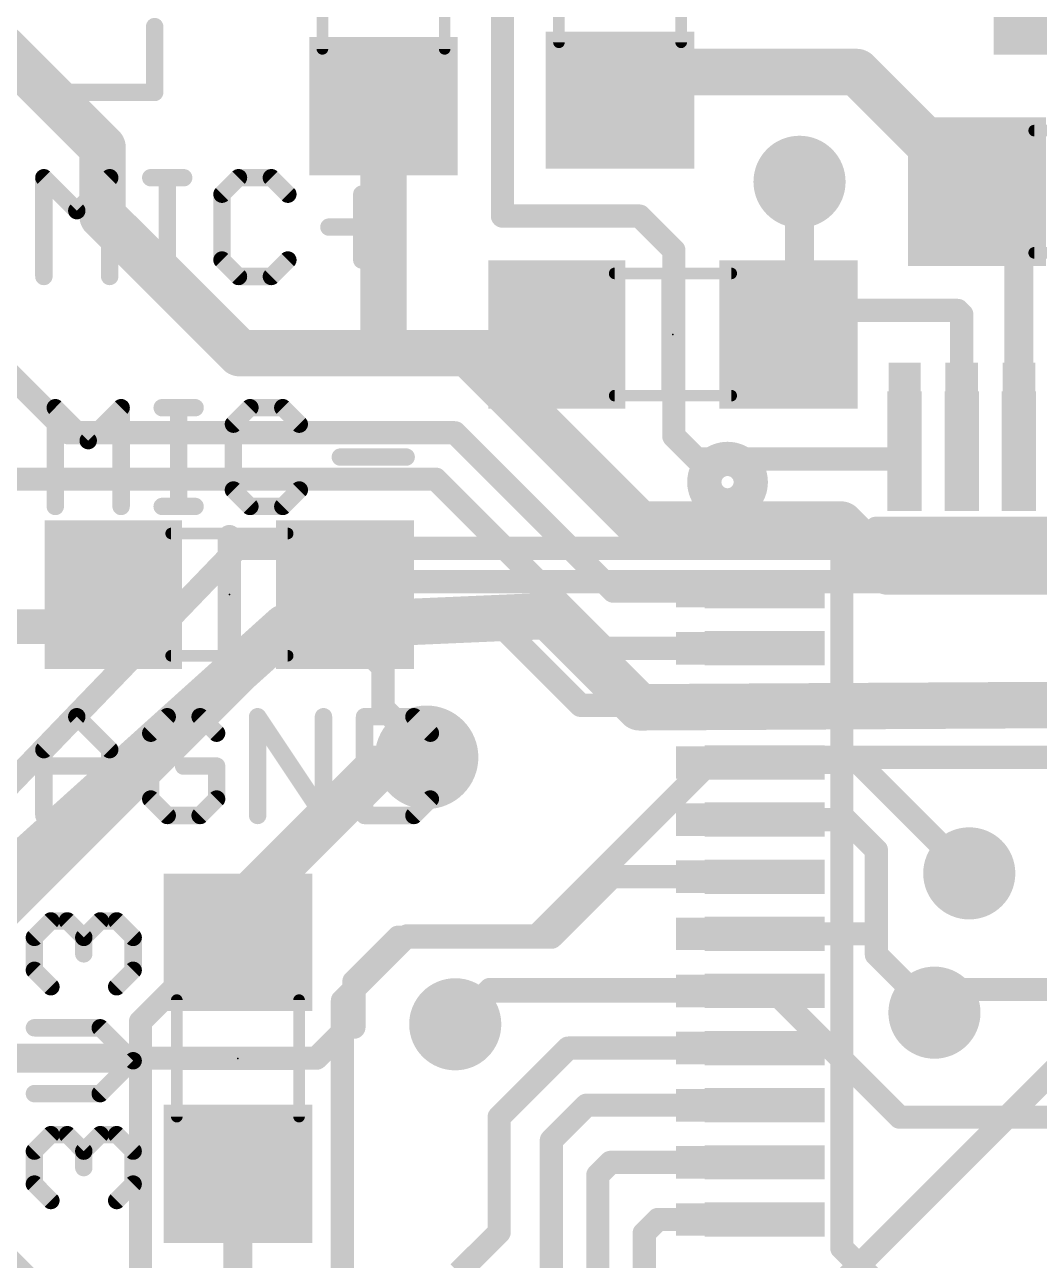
# Model space of a CAD drawing. Extents: x -6.5 to 37.6, y -9.6 to 64.3.
# Drawn here: x 3.52 to 12.4, y 37.66 to 48.47 of the extents above; entities that cross this region are included whole.
import ezdxf

# ---------------------------------------------------------------- set-up
doc = ezdxf.new("R2010")
doc.units = 0
for name, color, linetype in [('1', 12, 'CONTINUOUS'), ('16', 132, 'CONTINUOUS'), ('18', 110, 'CONTINUOUS'), ('21', 40, 'CONTINUOUS'), ('23', 53, 'CONTINUOUS'), ('51', 253, 'CONTINUOUS')]:
    doc.layers.add(name, color=color, linetype=linetype)

# ---------------------------------------------------------------- blocks, each defined once
blk = doc.blocks.new('RECT')
blk.add_solid([(-0.5, -0.5), (0.5, -0.5), (-0.5, 0.5), (0.5, 0.5)])
blk = doc.blocks.new('ROUNDV')
at = {"const_width": 0.5}
blk.add_lwpolyline([(0, -0.25, 1), (0, 0.25, 1), (0, -0.25)], format="xyb", dxfattribs=at)

msp = doc.modelspace()

# ---------------------------------------------------------------- linework, layer by layer
at = {"layer": '1'}
for points, const_width in [([(7.7, 48.6999), (7.7, 46.7999)], 0.2032), ([(1.7923, 48.2635), (3.3365, 48.2635)], 0.4064), ([(4.2, 47.4), (3.3365, 48.2635)], 0.4064), ([(8.975, 48.061), (8.729, 47.815)], 0.4064), ([(10.8, 48.061), (8.975, 48.061)], 0.4064), ([(10.8, 48.061), (11.848, 47.013)], 0.4064), ([(6.659, 47.7574), (6.659, 45.6409)], 0.4064), ([(4.2, 46.7999), (4.2, 47.4)], 0.4064), ([(10.3, 45.8548), (10.3, 47.0999)], 0.254), ([(12.048, 47.013), (11.848, 47.013)], 0.254), ([(12.22, 46.841), (12.048, 47.013)], 0.254), ([(5.4, 45.5999), (4.2, 46.7999)], 0.4064), ([(12.22, 44.967), (12.22, 46.841)], 0.254), ([(7.7, 46.7999), (8.9, 46.7999)], 0.2032), ([(8.9, 46.7999), (9.2, 46.4999)], 0.2032), ([(9.2, 44.8729), (9.2, 46.4999)], 0.2032), ([(3.9, 44.9031), (2.54, 46.2631)], 0.2032), ([(10.6451, 46.1999), (10.5615, 46.1163)], 0.254), ([(10.5615, 46.1163), (10.3, 45.8548)], 0.254), ([(10.5451, 46.1163), (10.5615, 46.1163)], 0.254), ([(10.4192, 45.974), (10.2082, 45.763)], 0.2032), ([(11.684, 45.974), (10.4192, 45.974)], 0.2032), ([(11.72, 45.938), (11.684, 45.974)], 0.2032), ([(10.3, 45.8548), (10.2082, 45.763)], 0.254), ([(11.72, 44.967), (11.72, 45.938)], 0.2032), ([(8.1762, 45.5999), (8.1762, 45.763)], 0.2032), ([(6.7, 45.5999), (5.4, 45.5999)], 0.4064), ([(6.659, 45.6409), (6.7, 45.5999)], 0.4064), ([(7.4, 45.5999), (6.7, 45.5999)], 0.4064), ([(8.9, 44.0999), (7.4, 45.5999)], 0.4064), ([(7.4, 45.5999), (7.7131, 45.5999)], 0.4064), ([(7.7131, 45.5999), (8.0131, 45.5999)], 0.254), ([(8.0131, 45.5999), (8.1762, 45.5999)], 0.2032), ([(7.2842, 44.9031), (3.9, 44.9031)], 0.2032), ([(8.6703, 43.517), (7.2842, 44.9031)], 0.2032), ([(11.22, 44.6729), (11.22, 44.967)], 0.2032), ([(9.4, 44.6729), (9.2, 44.8729)], 0.2032), ([(11.22, 44.6729), (9.4, 44.6729)], 0.2032), ([(7.1158, 44.4967), (2.6, 44.4967)], 0.2032), ([(8.5955, 43.017), (7.1158, 44.4967)], 0.2032), ([(10.6625, 44.0999), (8.9, 44.0999)], 0.4064), ([(11.0744, 43.688), (10.6625, 44.0999)], 0.4064), ([(11.0744, 43.688), (12.7, 43.688)], 0.4064), ([(4.0894, 43.5864), (4.1942, 43.5864)], 0.254), ([(4.1942, 43.5864), (4.2942, 43.4864)], 0.254), ([(3.7084, 43.2054), (4.0894, 43.5864)], 0.2032), ([(6.5278, 43.2848), (6.3262, 43.4864)], 0.2032), ([(6.4262, 43.3864), (6.3262, 43.4864)], 0.2032), ([(9.77, 43.517), (8.6703, 43.517)], 0.2032), ([(6.4262, 43.0784), (6.4262, 43.3864)], 0.2032), ([(6.5278, 43.2816), (6.5278, 43.2848)], 0.2032), ([(7.62, 43.2816), (6.5278, 43.2816)], 0.2032), ([(8.3846, 42.517), (7.62, 43.2816)], 0.2032), ([(3.7084, 43.2054), (1.6002, 43.2054)], 0.3048), ([(6.6548, 42.8498), (6.4262, 43.0784)], 0.2032), ([(9.77, 43.017), (8.5955, 43.017)], 0.2032), ([(6.6548, 42.4942), (6.6548, 42.8498)], 0.2032), ([(9.77, 42.517), (8.3846, 42.517)], 0.2032), ([(6.985, 42.164), (6.6548, 42.4942)], 0.2032), ([(6.985, 42.1132), (6.985, 42.164)], 0.2032), ([(7.0358, 42.0624), (6.985, 42.1132)], 0.2032), ([(5.3848, 40.8847), (6.5625, 42.0624)], 0.2032), ([(6.5625, 42.0624), (7.0358, 42.0624)], 0.2032), ([(9.77, 42.017), (10.815, 42.017)], 0.2032), ([(10.815, 42.017), (11.7856, 41.0464)], 0.2032), ([(9.77, 41.517), (10.7054, 41.517)], 0.2032), ([(10.7054, 41.517), (10.9728, 41.2496)], 0.2032), ([(10.9728, 41.2496), (10.9728, 40.5384)], 0.2032), ([(8.6574, 41.017), (8.128, 40.4876)], 0.2032), ([(9.77, 41.017), (8.6574, 41.017)], 0.2032), ([(5.3848, 40.8847), (5.3848, 40.4432)], 0.2032), ([(6.7877, 40.4876), (6.4, 40.0999)], 0.2032), ([(8.128, 40.4876), (6.7877, 40.4876)], 0.2032), ([(9.77, 40.517), (10.9514, 40.517)], 0.2032), ([(10.9514, 40.517), (10.9728, 40.5384)], 0.2032), ([(10.9728, 40.5384), (10.9728, 40.3352)], 0.2032), ([(10.9728, 40.3352), (11.4808, 39.8272)], 0.2032), ([(6.4, 40.0999), (6.4, 39.7566)], 0.2032), ([(7.578, 40.017), (7.2866, 39.7256)], 0.2032), ([(9.77, 40.017), (7.578, 40.017)], 0.2032), ([(6.0722, 39.4288), (6.4, 39.7566)], 0.2032), ([(6.4, 39.7566), (6.4, 39.6999)], 0.2032), ([(8.275, 39.517), (7.6708, 38.9128)], 0.2032), ([(9.77, 39.517), (8.275, 39.517)], 0.2032), ([(4.4212, 39.4288), (2.5988, 39.4288)], 0.254), ([(6.0722, 39.4288), (4.4212, 39.4288)], 0.2032), ([(10.668, 37.465), (12.5984, 39.3954)], 0.2032), ([(8.4354, 39.017), (8.128, 38.7096)], 0.2032), ([(9.77, 39.017), (8.4354, 39.017)], 0.2032), ([(7.6708, 38.9128), (7.6708, 37.9048)], 0.2032), ([(8.128, 38.7096), (8.128, 32.3088)], 0.2032), ([(8.6466, 38.517), (8.5344, 38.4048)], 0.2032), ([(9.77, 38.517), (8.6466, 38.517)], 0.2032), ([(5.3848, 38.4112), (5.3848, 37.1151)], 0.254), ([(8.5344, 38.4048), (8.5344, 32.1056)], 0.2032), ([(2.948, 38.1), (4.7528, 36.2952)], 0.2032), ([(9.061, 38.017), (8.9408, 37.8968)], 0.2032), ([(9.77, 38.017), (9.061, 38.017)], 0.2032), ([(7.6708, 37.9048), (7.3184, 37.5524)], 0.2032), ([(8.9408, 37.8968), (8.9408, 30.988)], 0.2032)]:
    msp.add_lwpolyline(points, dxfattribs=dict(at, const_width=const_width))
for points, const_width in [([(3.3365, 48.1619, 1), (3.3365, 48.3651)], 0.2032), ([(8.975, 48.1626, 1), (8.975, 47.9594)], 0.2032), ([(9.0468, 47.9892, 1), (8.9032, 48.1328)], 0.2032), ([(10.8718, 48.1328, 1), (10.7282, 47.9892)], 0.2032), ([(10.8, 47.9594, 1), (10.8, 48.1626)], 0.2032), ([(6.7606, 47.7574, 1), (6.5574, 47.7574)], 0.2032), ([(8.6572, 47.8868, 1), (8.8008, 47.7432)], 0.2032), ([(4.3016, 47.4, 1), (4.0984, 47.4)], 0.2032), ([(4.1281, 47.3282, 1), (4.2718, 47.4719)], 0.2032), ([(10.3635, 47.0999, 1), (10.2365, 47.0999)], 0.127), ([(11.7762, 46.9412, 1), (11.9198, 47.0848)], 0.2032), ([(11.848, 47.0765, 1), (11.848, 46.9495)], 0.127), ([(12.0929, 47.0579, 1), (12.0031, 46.9681)], 0.127), ([(12.048, 46.9495, 1), (12.048, 47.0765)], 0.127), ([(4.2718, 46.8717, 1), (4.1281, 46.7281)], 0.2032), ([(12.2835, 46.841, 1), (12.1565, 46.841)], 0.127), ([(12.1751, 46.7961, 1), (12.2649, 46.8859)], 0.127), ([(4.0984, 46.7999, 1), (4.3016, 46.7999)], 0.2032), ([(7.7, 46.8507, 1), (7.7, 46.7491)], 0.1016), ([(7.6492, 46.7999, 1), (7.7508, 46.7999)], 0.1016), ([(8.9359, 46.8358, 1), (8.8641, 46.764)], 0.1016), ([(8.9, 46.7491, 1), (8.9, 46.8507)], 0.1016), ([(9.2508, 46.4999, 1), (9.1492, 46.4999)], 0.1016), ([(9.1641, 46.464, 1), (9.2359, 46.5358)], 0.1016), ([(10.69, 46.155, 1), (10.6002, 46.2448)], 0.127), ([(10.5451, 46.1798, 1), (10.5451, 46.0528)], 0.127), ([(10.5166, 46.1612, 1), (10.6064, 46.0714)], 0.127), ([(10.6064, 46.0714, 1), (10.5166, 46.1612)], 0.127), ([(10.5615, 46.0528, 1), (10.5615, 46.1798)], 0.127), ([(10.4192, 46.0248, 1), (10.4192, 45.9232)], 0.1016), ([(10.4551, 45.9381, 1), (10.3833, 46.0099)], 0.1016), ([(11.7199, 46.0099, 1), (11.6481, 45.9381)], 0.1016), ([(11.684, 45.9232, 1), (11.684, 46.0248)], 0.1016), ([(10.3449, 45.8099, 1), (10.2551, 45.8997)], 0.127), ([(11.7708, 45.938, 1), (11.6692, 45.938)], 0.1016), ([(11.6841, 45.9021, 1), (11.7559, 45.9739)], 0.1016), ([(8.227, 45.763, 1), (8.1254, 45.763)], 0.1016), ([(10.1633, 45.8079, 1), (10.2531, 45.7181)], 0.127), ([(10.2551, 45.8997, 1), (10.3449, 45.8099)], 0.127), ([(10.2365, 45.8548, 1), (10.3635, 45.8548)], 0.127), ([(5.4, 45.7015, 1), (5.4, 45.4983)], 0.2032), ([(5.3281, 45.5281, 1), (5.4718, 45.6718)], 0.2032), ([(6.7308, 45.7127, 1), (6.5872, 45.5691)], 0.2032), ([(6.7, 45.7015, 1), (6.7, 45.4983)], 0.2032), ([(6.6281, 45.5281, 1), (6.7718, 45.6718)], 0.2032), ([(6.7, 45.4983, 1), (6.7, 45.7015)], 0.2032), ([(7.4718, 45.6718, 1), (7.3281, 45.5281)], 0.2032), ([(7.4, 45.7015, 1), (7.4, 45.4983)], 0.2032), ([(7.4, 45.4983, 1), (7.4, 45.7015)], 0.2032), ([(7.7131, 45.4983, 1), (7.7131, 45.7015)], 0.2032), ([(10.1723, 45.7989, 1), (10.2441, 45.7271)], 0.1016), ([(6.5574, 45.6409, 1), (6.7606, 45.6409)], 0.2032), ([(7.7131, 45.6634, 1), (7.7131, 45.5364)], 0.127), ([(8.0131, 45.6507, 1), (8.0131, 45.5491)], 0.1016), ([(8.0131, 45.5364, 1), (8.0131, 45.6634)], 0.127), ([(8.1254, 45.5999, 1), (8.227, 45.5999)], 0.1016), ([(8.1762, 45.5491, 1), (8.1762, 45.6507)], 0.1016), ([(3.9, 44.9539, 1), (3.9, 44.8523)], 0.1016), ([(7.3201, 44.939, 1), (7.2482, 44.8672)], 0.1016), ([(7.2842, 44.8523, 1), (7.2842, 44.9539)], 0.1016), ([(11.2708, 44.967, 1), (11.1692, 44.967)], 0.1016), ([(11.6692, 44.967, 1), (11.7708, 44.967)], 0.1016), ([(12.1565, 44.967, 1), (12.2835, 44.967)], 0.127), ([(3.8641, 44.8672, 1), (3.9359, 44.939)], 0.1016), ([(9.2359, 44.9088, 1), (9.1641, 44.837)], 0.1016), ([(9.1492, 44.8729, 1), (9.2508, 44.8729)], 0.1016), ([(9.4, 44.7237, 1), (9.4, 44.6221)], 0.1016), ([(9.3641, 44.637, 1), (9.4359, 44.7088)], 0.1016), ([(11.1692, 44.6729, 1), (11.2708, 44.6729)], 0.1016), ([(11.22, 44.6221, 1), (11.22, 44.7237)], 0.1016), ([(7.1517, 44.5326, 1), (7.0799, 44.4608)], 0.1016), ([(7.1158, 44.4459, 1), (7.1158, 44.5475)], 0.1016), ([(8.9, 44.2015, 1), (8.9, 43.9983)], 0.2032), ([(8.8281, 44.0281, 1), (8.9718, 44.1718)], 0.2032), ([(10.7343, 44.1718, 1), (10.5906, 44.0281)], 0.2032), ([(10.6625, 43.9983, 1), (10.6625, 44.2015)], 0.2032), ([(11.0744, 43.7896, 1), (11.0744, 43.5864)], 0.2032), ([(11.0026, 43.6162, 1), (11.1462, 43.7598)], 0.2032), ([(4.0894, 43.6499, 1), (4.0894, 43.5229)], 0.127), ([(4.2391, 43.6313, 1), (4.1493, 43.5415)], 0.127), ([(4.1942, 43.5229, 1), (4.1942, 43.6499)], 0.127), ([(4.1253, 43.5505, 1), (4.0535, 43.6223)], 0.1016), ([(4.2493, 43.4415, 1), (4.3391, 43.5313)], 0.127), ([(6.3621, 43.5223, 1), (6.2903, 43.4505)], 0.1016), ([(6.3621, 43.5223, 1), (6.2903, 43.4505)], 0.1016), ([(8.6703, 43.5678, 1), (8.6703, 43.4662)], 0.1016), ([(8.6343, 43.4811, 1), (8.7062, 43.5529)], 0.1016), ([(9.77, 43.4662, 1), (9.77, 43.5678)], 0.1016), ([(6.477, 43.3864, 1), (6.3754, 43.3864)], 0.1016), ([(6.3903, 43.3505, 1), (6.4621, 43.4223)], 0.1016), ([(6.5786, 43.2848, 1), (6.477, 43.2848)], 0.1016), ([(6.5278, 43.3324, 1), (6.5278, 43.2308)], 0.1016), ([(6.4919, 43.2489, 1), (6.5637, 43.3207)], 0.1016), ([(7.6559, 43.3175, 1), (7.5841, 43.2457)], 0.1016), ([(7.62, 43.2308, 1), (7.62, 43.3324)], 0.1016), ([(3.6725, 43.2413, 1), (3.7443, 43.1695)], 0.1016), ([(3.7084, 43.1292, 1), (3.7084, 43.2816)], 0.1524), ([(6.477, 43.2816, 1), (6.5786, 43.2816)], 0.1016), ([(6.4621, 43.1143, 1), (6.3903, 43.0425)], 0.1016), ([(6.3754, 43.0784, 1), (6.477, 43.0784)], 0.1016), ([(8.5955, 43.0678, 1), (8.5955, 42.9662)], 0.1016), ([(8.5596, 42.9811, 1), (8.6314, 43.0529)], 0.1016), ([(9.77, 42.9662, 1), (9.77, 43.0678)], 0.1016), ([(6.7056, 42.8498, 1), (6.604, 42.8498)], 0.1016), ([(6.6189, 42.8139, 1), (6.6907, 42.8857)], 0.1016), ([(8.3846, 42.5678, 1), (8.3846, 42.4662)], 0.1016), ([(9.77, 42.4662, 1), (9.77, 42.5678)], 0.1016), ([(6.6907, 42.5301, 1), (6.6189, 42.4583)], 0.1016), ([(6.604, 42.4942, 1), (6.7056, 42.4942)], 0.1016), ([(8.3487, 42.4811, 1), (8.4205, 42.5529)], 0.1016), ([(7.0358, 42.164, 1), (6.9342, 42.164)], 0.1016), ([(7.0209, 42.1491, 1), (6.9491, 42.0773)], 0.1016), ([(6.9491, 42.1281, 1), (7.0209, 42.1999)], 0.1016), ([(6.5625, 42.1132, 1), (6.5625, 42.0116)], 0.1016), ([(6.5984, 42.0265, 1), (6.5266, 42.0983)], 0.1016), ([(6.9342, 42.1132, 1), (7.0358, 42.1132)], 0.1016), ([(6.9999, 42.0265, 1), (7.0717, 42.0983)], 0.1016), ([(7.0358, 42.0116, 1), (7.0358, 42.1132)], 0.1016), ([(9.77, 42.0678, 1), (9.77, 41.9662)], 0.1016), ([(10.8509, 42.0529, 1), (10.7791, 41.9811)], 0.1016), ([(10.815, 41.9662, 1), (10.815, 42.0678)], 0.1016), ([(9.77, 41.5678, 1), (9.77, 41.4662)], 0.1016), ([(10.7413, 41.5529, 1), (10.6695, 41.4811)], 0.1016), ([(10.7054, 41.4662, 1), (10.7054, 41.5678)], 0.1016), ([(11.0236, 41.2496, 1), (10.922, 41.2496)], 0.1016), ([(10.9369, 41.2137, 1), (11.0087, 41.2855)], 0.1016), ([(8.6574, 41.0678, 1), (8.6574, 40.9662)], 0.1016), ([(8.6933, 40.9811, 1), (8.6215, 41.0529)], 0.1016), ([(9.77, 40.9662, 1), (9.77, 41.0678)], 0.1016), ([(11.7497, 41.0105, 1), (11.8215, 41.0823)], 0.1016), ([(5.4356, 40.8847, 1), (5.334, 40.8847)], 0.1016), ([(5.3489, 40.9206, 1), (5.4207, 40.8488)], 0.1016), ([(6.7877, 40.5384, 1), (6.7877, 40.4368)], 0.1016), ([(6.8236, 40.4517, 1), (6.7517, 40.5235)], 0.1016), ([(8.0921, 40.5235, 1), (8.1639, 40.4517)], 0.1016), ([(8.128, 40.4368, 1), (8.128, 40.5384)], 0.1016), ([(9.77, 40.5678, 1), (9.77, 40.4662)], 0.1016), ([(10.9155, 40.5529, 1), (10.9873, 40.4811)], 0.1016), ([(11.0236, 40.5384, 1), (10.922, 40.5384)], 0.1016), ([(10.922, 40.5384, 1), (11.0236, 40.5384)], 0.1016), ([(11.0087, 40.5025, 1), (10.9369, 40.5743)], 0.1016), ([(10.9514, 40.4662, 1), (10.9514, 40.5678)], 0.1016), ([(5.334, 40.4432, 1), (5.4356, 40.4432)], 0.1016), ([(11.0087, 40.3711, 1), (10.9369, 40.2993)], 0.1016), ([(10.922, 40.3352, 1), (11.0236, 40.3352)], 0.1016), ([(6.4508, 40.0999, 1), (6.3492, 40.0999)], 0.1016), ([(6.3641, 40.1358, 1), (6.4359, 40.064)], 0.1016), ([(7.578, 40.0678, 1), (7.578, 39.9662)], 0.1016), ([(7.6139, 39.9811, 1), (7.5421, 40.0529)], 0.1016), ([(9.77, 39.9662, 1), (9.77, 40.0678)], 0.1016), ([(11.4449, 39.7913, 1), (11.5167, 39.8631)], 0.1016), ([(6.4508, 39.7566, 1), (6.3492, 39.7566)], 0.1016), ([(6.3492, 39.7566, 1), (6.4508, 39.7566)], 0.1016), ([(6.4359, 39.7207, 1), (6.3641, 39.7925)], 0.1016), ([(7.2507, 39.7615, 1), (7.3225, 39.6897)], 0.1016), ([(6.3492, 39.6999, 1), (6.4508, 39.6999)], 0.1016), ([(8.275, 39.5678, 1), (8.275, 39.4662)], 0.1016), ([(8.3109, 39.4811, 1), (8.2391, 39.5529)], 0.1016), ([(9.77, 39.4662, 1), (9.77, 39.5678)], 0.1016), ([(4.4212, 39.4796, 1), (4.4212, 39.378)], 0.1016), ([(4.4212, 39.3653, 1), (4.4212, 39.4923)], 0.127), ([(6.0363, 39.4647, 1), (6.1081, 39.3929)], 0.1016), ([(6.0722, 39.378, 1), (6.0722, 39.4796)], 0.1016), ([(8.4354, 39.0678, 1), (8.4354, 38.9662)], 0.1016), ([(8.4713, 38.9811, 1), (8.3995, 39.0529)], 0.1016), ([(9.77, 38.9662, 1), (9.77, 39.0678)], 0.1016), ([(7.7216, 38.9128, 1), (7.62, 38.9128)], 0.1016), ([(7.6349, 38.9487, 1), (7.7067, 38.8769)], 0.1016), ([(8.1788, 38.7096, 1), (8.0772, 38.7096)], 0.1016), ([(8.0921, 38.7455, 1), (8.1639, 38.6737)], 0.1016), ([(8.6466, 38.5678, 1), (8.6466, 38.4662)], 0.1016), ([(8.6825, 38.4811, 1), (8.6107, 38.5529)], 0.1016), ([(9.77, 38.4662, 1), (9.77, 38.5678)], 0.1016), ([(5.4483, 38.4112, 1), (5.3213, 38.4112)], 0.127), ([(8.5852, 38.4048, 1), (8.4836, 38.4048)], 0.1016), ([(8.4985, 38.4407, 1), (8.5703, 38.3689)], 0.1016), ([(9.061, 38.0678, 1), (9.061, 37.9662)], 0.1016), ([(9.0969, 37.9811, 1), (9.0251, 38.0529)], 0.1016), ([(9.77, 37.9662, 1), (9.77, 38.0678)], 0.1016), ([(7.7067, 37.8689, 1), (7.6349, 37.9407)], 0.1016), ([(8.9916, 37.8968, 1), (8.89, 37.8968)], 0.1016), ([(8.9049, 37.9327, 1), (8.9767, 37.8609)], 0.1016), ([(7.62, 37.9048, 1), (7.7216, 37.9048)], 0.1016)]:
    msp.add_lwpolyline(points, format="xyb", dxfattribs=dict(at, const_width=const_width))
at = {"layer": '16'}
for points, const_width in [([(2.7672, 41.18), (5.3784, 43.8912)], 0.2032), ([(5.3784, 43.8912), (21.844, 43.8912)], 0.2032), ([(3.664, 40.9624), (6.3015, 43.5999)], 0.2032), ([(6.3015, 43.5999), (20.0017, 43.5999)], 0.2032), ([(5.8, 43.1999), (8.1, 43.2999)], 0.4064), ([(8.1, 43.2999), (8.9, 42.4999)], 0.4064), ([(2.7705, 40.4704), (5.8, 43.1999)], 0.4064), ([(8.9, 42.4999), (21.5392, 42.5704)], 0.4064), ([(4.5324, 39.7496), (6.8452, 42.0624)], 0.2032), ([(6.8452, 42.0624), (7.0358, 42.0624)], 0.2032), ([(8, 40.4999), (9.5625, 42.0624)], 0.2032), ([(20.32, 42.0624), (9.5625, 42.0624)], 0.2032), ([(3.664, 40.9624), (3.3015, 40.5999)], 0.2032), ([(6.2992, 39.932), (6.8671, 40.4999)], 0.2032), ([(6.8671, 40.4999), (8, 40.4999)], 0.2032), ([(7.5914, 40.0304), (7.2866, 39.7256)], 0.2032), ([(10.0584, 40.0304), (7.5914, 40.0304)], 0.2032), ([(10.0584, 40.0304), (11.176, 38.9128)], 0.2032), ([(11.684, 40.0304), (11.4808, 39.8272)], 0.2032), ([(13.5128, 40.0304), (11.684, 40.0304)], 0.2032), ([(6.2992, 37.3476), (6.2992, 39.932)], 0.2032), ([(4.5324, 36.514), (4.5324, 39.7496)], 0.2032), ([(11.176, 38.9128), (13.7922, 38.9128)], 0.2032)]:
    msp.add_lwpolyline(points, dxfattribs=dict(at, const_width=const_width))
for points, const_width in [([(5.3784, 43.942, 1), (5.3784, 43.8404)], 0.1016), ([(5.415, 43.856, 1), (5.3418, 43.9264)], 0.1016), ([(6.3015, 43.6507, 1), (6.3015, 43.5491)], 0.1016), ([(6.3374, 43.564, 1), (6.2656, 43.6358)], 0.1016), ([(8.1718, 43.3718, 1), (8.0281, 43.2281)], 0.2032), ([(8.1044, 43.1984, 1), (8.0956, 43.4014)], 0.2032), ([(5.7956, 43.3014, 1), (5.8044, 43.0984)], 0.2032), ([(5.868, 43.1244, 1), (5.732, 43.2754)], 0.2032), ([(8.8994, 42.6015, 1), (8.9005, 42.3983)], 0.2032), ([(8.8281, 42.4281, 1), (8.9718, 42.5718)], 0.2032), ([(6.8452, 42.1132, 1), (6.8452, 42.0116)], 0.1016), ([(6.8811, 42.0265, 1), (6.8093, 42.0983)], 0.1016), ([(7.0358, 42.0116, 1), (7.0358, 42.1132)], 0.1016), ([(9.5625, 42.1132, 1), (9.5625, 42.0116)], 0.1016), ([(9.5984, 42.0265, 1), (9.5265, 42.0983)], 0.1016), ([(3.6281, 40.9983, 1), (3.6999, 40.9265)], 0.1016), ([(3.6999, 40.9265, 1), (3.6281, 40.9983)], 0.1016), ([(6.8671, 40.5507, 1), (6.8671, 40.4491)], 0.1016), ([(6.903, 40.464, 1), (6.8312, 40.5358)], 0.1016), ([(7.9641, 40.5358, 1), (8.0359, 40.464)], 0.1016), ([(8, 40.4491, 1), (8, 40.5507)], 0.1016), ([(7.5914, 40.0812, 1), (7.5914, 39.9796)], 0.1016), ([(7.6273, 39.9945, 1), (7.5555, 40.0663)], 0.1016), ([(10.0943, 40.0663, 1), (10.0225, 39.9945)], 0.1016), ([(10.0584, 39.9796, 1), (10.0584, 40.0812)], 0.1016), ([(11.684, 40.0812, 1), (11.684, 39.9796)], 0.1016), ([(11.7199, 39.9945, 1), (11.6481, 40.0663)], 0.1016), ([(6.35, 39.932, 1), (6.2484, 39.932)], 0.1016), ([(6.2633, 39.9679, 1), (6.3351, 39.8961)], 0.1016), ([(11.4449, 39.8631, 1), (11.5167, 39.7913)], 0.1016), ([(4.5832, 39.7496, 1), (4.4816, 39.7496)], 0.1016), ([(4.4965, 39.7855, 1), (4.5683, 39.7137)], 0.1016), ([(7.2507, 39.7615, 1), (7.3225, 39.6897)], 0.1016), ([(11.176, 38.9636, 1), (11.176, 38.862)], 0.1016), ([(11.1401, 38.8769, 1), (11.2119, 38.9487)], 0.1016)]:
    msp.add_lwpolyline(points, format="xyb", dxfattribs=dict(at, const_width=const_width))
at = {"layer": '21'}
for points, const_width in [([(4.6558, 47.8822), (4.6558, 48.4584)], 0.1524), ([(3.7915, 47.8822), (4.6558, 47.8822)], 0.1524), ([(3.6862, 46.2712), (3.6862, 47.1355)], 0.1524), ([(3.6862, 47.1355), (3.9743, 46.8474)], 0.1524), ([(3.9743, 46.8474), (4.2624, 47.1355)], 0.1524), ([(4.2624, 47.1355), (4.2624, 46.2712)], 0.1524), ([(4.6217, 47.1355), (4.9098, 47.1355)], 0.1524), ([(4.7658, 46.2712), (4.7658, 47.1355)], 0.1524), ([(5.3895, 47.1355), (5.2454, 46.9915)], 0.1524), ([(5.6776, 47.1355), (5.3895, 47.1355)], 0.1524), ([(5.8216, 46.9915), (5.6776, 47.1355)], 0.1524), ([(5.2454, 46.9915), (5.2454, 46.4153)], 0.1524), ([(6.469, 46.9915), (6.469, 46.4153)], 0.1524), ([(6.1809, 46.7034), (6.7571, 46.7034)], 0.1524), ([(5.2454, 46.4153), (5.3895, 46.2712)], 0.1524), ([(5.6776, 46.2712), (5.8216, 46.4153)], 0.1524), ([(4.6217, 46.2712), (4.9098, 46.2712)], 0.1524), ([(5.3895, 46.2712), (5.6776, 46.2712)], 0.1524), ([(9.1922, 46.271), (9.1922, 45.255)], 0.2032), ([(3.7862, 44.2582), (3.7862, 45.1225)], 0.1524), ([(3.7862, 45.1225), (4.0743, 44.8344)], 0.1524), ([(4.0743, 44.8344), (4.3624, 45.1225)], 0.1524), ([(4.3624, 45.1225), (4.3624, 44.2582)], 0.1524), ([(4.7217, 45.1225), (5.0098, 45.1225)], 0.1524), ([(4.8658, 44.2582), (4.8658, 45.1225)], 0.1524), ([(5.4895, 45.1225), (5.3454, 44.9785)], 0.1524), ([(5.7776, 45.1225), (5.4895, 45.1225)], 0.1524), ([(5.9216, 44.9785), (5.7776, 45.1225)], 0.1524), ([(5.3454, 44.9785), (5.3454, 44.4023)], 0.1524), ([(6.2809, 44.6904), (6.8571, 44.6904)], 0.1524), ([(5.3454, 44.4023), (5.4895, 44.2582)], 0.1524), ([(5.7776, 44.2582), (5.9216, 44.4023)], 0.1524), ([(4.7217, 44.2582), (5.0098, 44.2582)], 0.1524), ([(5.4895, 44.2582), (5.7776, 44.2582)], 0.1524), ([(10.97, 44.067), (10.67, 43.767)], 0.2032), ([(16.97, 44.067), (10.97, 44.067)], 0.2032), ([(5.3102, 43.9944), (5.3102, 42.9784)], 0.2032), ([(10.67, 43.767), (10.67, 37.767)], 0.2032), ([(3.6862, 42.1294), (3.9743, 42.4175)], 0.1524), ([(3.9743, 42.4175), (4.2624, 42.1294)], 0.1524), ([(4.7658, 42.4175), (4.6217, 42.2735)], 0.1524), ([(5.0539, 42.4175), (4.7658, 42.4175)], 0.1524), ([(5.1979, 42.2735), (5.0539, 42.4175)], 0.1524), ([(5.5572, 41.5532), (5.5572, 42.4175)], 0.1524), ([(5.5572, 42.4175), (6.1335, 41.5532)], 0.1524), ([(6.1335, 41.5532), (6.1335, 42.4175)], 0.1524), ([(6.4928, 42.4175), (6.4928, 41.5532)], 0.1524), ([(6.9249, 42.4175), (6.4928, 42.4175)], 0.1524), ([(7.069, 42.2735), (6.9249, 42.4175)], 0.1524), ([(4.6217, 42.2735), (4.6217, 41.6973)], 0.1524), ([(7.069, 41.6973), (7.069, 42.2735)], 0.1524), ([(3.6862, 41.5532), (3.6862, 42.1294)], 0.1524), ([(4.2624, 42.1294), (4.2624, 41.5532)], 0.1524), ([(3.6862, 41.9854), (4.2624, 41.9854)], 0.1524), ([(5.1979, 41.9854), (4.9098, 41.9854)], 0.1524), ([(5.1979, 41.6973), (5.1979, 41.9854)], 0.1524), ([(4.6217, 41.6973), (4.7658, 41.5532)], 0.1524), ([(5.0539, 41.5532), (5.1979, 41.6973)], 0.1524), ([(6.9249, 41.5532), (7.069, 41.6973)], 0.1524), ([(4.7658, 41.5532), (5.0539, 41.5532)], 0.1524), ([(6.4928, 41.5532), (6.9249, 41.5532)], 0.1524), ([(3.6034, 40.4861), (3.7474, 40.6302)], 0.1524), ([(3.7474, 40.6302), (3.8915, 40.6302)], 0.1524), ([(3.8915, 40.6302), (4.0355, 40.4861)], 0.1524), ([(4.0355, 40.4861), (4.1796, 40.6302)], 0.1524), ([(4.1796, 40.6302), (4.3236, 40.6302)], 0.1524), ([(4.3236, 40.6302), (4.4677, 40.4861)], 0.1524), ([(3.6034, 40.198), (3.6034, 40.4861)], 0.1524), ([(4.0355, 40.4861), (4.0355, 40.3421)], 0.1524), ([(4.4677, 40.4861), (4.4677, 40.198)], 0.1524), ([(3.7474, 40.054), (3.6034, 40.198)], 0.1524), ([(4.4677, 40.198), (4.3236, 40.054)], 0.1524), ([(4.1796, 39.6947), (3.6034, 39.6947)], 0.1524), ([(4.4677, 39.4066), (4.1796, 39.6947)], 0.1524), ([(4.1796, 39.1185), (4.4677, 39.4066)], 0.1524), ([(5.8928, 39.4272), (4.8768, 39.4272)], 0.2032), ([(3.6034, 39.1185), (4.1796, 39.1185)], 0.1524), ([(3.6034, 38.6151), (3.7474, 38.7592)], 0.1524), ([(3.7474, 38.7592), (3.8915, 38.7592)], 0.1524), ([(3.8915, 38.7592), (4.0355, 38.6151)], 0.1524), ([(4.0355, 38.6151), (4.1796, 38.7592)], 0.1524), ([(4.1796, 38.7592), (4.3236, 38.7592)], 0.1524), ([(4.3236, 38.7592), (4.4677, 38.6151)], 0.1524), ([(3.6034, 38.327), (3.6034, 38.6151)], 0.1524), ([(4.0355, 38.6151), (4.0355, 38.471)], 0.1524), ([(4.4677, 38.6151), (4.4677, 38.327)], 0.1524), ([(3.7474, 38.1829), (3.6034, 38.327)], 0.1524), ([(4.4677, 38.327), (4.3236, 38.1829)], 0.1524), ([(10.67, 37.767), (10.97, 37.467)], 0.2032)]:
    msp.add_lwpolyline(points, dxfattribs=dict(at, const_width=const_width))
for points, const_width in [([(4.6939, 48.4584, 1), (4.6177, 48.4584)], 0.0762), ([(3.7915, 47.9203, 1), (3.7915, 47.8441)], 0.0762), ([(4.6177, 47.8822, 1), (4.6939, 47.8822)], 0.0762), ([(4.6558, 47.8441, 1), (4.6558, 47.9203)], 0.0762), ([(3.7243, 47.1355, 1), (3.6481, 47.1355)], 0.0762), ([(3.7131, 47.1625, 1), (3.6593, 47.1086)], 0.0762), ([(4.3005, 47.1355, 1), (4.2243, 47.1355)], 0.0762), ([(4.2894, 47.1086, 1), (4.2355, 47.1625)], 0.0762), ([(4.6217, 47.1736, 1), (4.6217, 47.0974)], 0.0762), ([(4.8039, 47.1355, 1), (4.7277, 47.1355)], 0.0762), ([(4.9098, 47.0974, 1), (4.9098, 47.1736)], 0.0762), ([(5.3895, 47.1736, 1), (5.3895, 47.0974)], 0.0762), ([(5.4164, 47.1086, 1), (5.3625, 47.1625)], 0.0762), ([(5.7045, 47.1625, 1), (5.6506, 47.1086)], 0.0762), ([(5.6776, 47.0974, 1), (5.6776, 47.1736)], 0.0762), ([(5.2835, 46.9915, 1), (5.2073, 46.9915)], 0.0762), ([(5.2185, 47.0184, 1), (5.2723, 46.9645)], 0.0762), ([(5.7947, 46.9645, 1), (5.8486, 47.0184)], 0.0762), ([(6.5071, 46.9915, 1), (6.4309, 46.9915)], 0.0762), ([(3.9474, 46.8744, 1), (4.0013, 46.8205)], 0.0762), ([(3.9474, 46.8205, 1), (4.0013, 46.8744)], 0.0762), ([(6.1809, 46.7415, 1), (6.1809, 46.6653)], 0.0762), ([(6.7571, 46.6653, 1), (6.7571, 46.7415)], 0.0762), ([(5.2723, 46.4422, 1), (5.2185, 46.3883)], 0.0762), ([(5.2073, 46.4153, 1), (5.2835, 46.4153)], 0.0762), ([(5.8486, 46.3883, 1), (5.7947, 46.4422)], 0.0762), ([(6.4309, 46.4153, 1), (6.5071, 46.4153)], 0.0762), ([(3.6481, 46.2712, 1), (3.7243, 46.2712)], 0.0762), ([(4.2243, 46.2712, 1), (4.3005, 46.2712)], 0.0762), ([(4.6217, 46.3093, 1), (4.6217, 46.2331)], 0.0762), ([(4.7277, 46.2712, 1), (4.8039, 46.2712)], 0.0762), ([(4.9098, 46.2331, 1), (4.9098, 46.3093)], 0.0762), ([(5.3895, 46.3093, 1), (5.3895, 46.2331)], 0.0762), ([(5.3625, 46.2443, 1), (5.4164, 46.2981)], 0.0762), ([(5.6506, 46.2981, 1), (5.7045, 46.2443)], 0.0762), ([(5.6776, 46.2331, 1), (5.6776, 46.3093)], 0.0762), ([(9.243, 46.271, 1), (9.1414, 46.271)], 0.1016), ([(9.1414, 45.255, 1), (9.243, 45.255)], 0.1016), ([(3.8243, 45.1225, 1), (3.7481, 45.1225)], 0.0762), ([(3.8131, 45.1495, 1), (3.7593, 45.0956)], 0.0762), ([(4.4005, 45.1225, 1), (4.3243, 45.1225)], 0.0762), ([(4.3894, 45.0956, 1), (4.3355, 45.1495)], 0.0762), ([(4.7217, 45.1606, 1), (4.7217, 45.0844)], 0.0762), ([(4.9039, 45.1225, 1), (4.8277, 45.1225)], 0.0762), ([(5.0098, 45.0844, 1), (5.0098, 45.1606)], 0.0762), ([(5.4895, 45.1606, 1), (5.4895, 45.0844)], 0.0762), ([(5.5164, 45.0956, 1), (5.4625, 45.1495)], 0.0762), ([(5.8045, 45.1495, 1), (5.7506, 45.0956)], 0.0762), ([(5.7776, 45.0844, 1), (5.7776, 45.1606)], 0.0762), ([(5.3835, 44.9785, 1), (5.3073, 44.9785)], 0.0762), ([(5.3185, 45.0054, 1), (5.3723, 44.9515)], 0.0762), ([(5.8947, 44.9515, 1), (5.9486, 45.0054)], 0.0762), ([(4.0474, 44.8614, 1), (4.1013, 44.8075)], 0.0762), ([(4.0474, 44.8075, 1), (4.1013, 44.8614)], 0.0762), ([(9.67, 44.321, 1), (9.67, 44.621, 1), (9.67, 44.321)], 0.4064), ([(6.2809, 44.7285, 1), (6.2809, 44.6523)], 0.0762), ([(6.8571, 44.6523, 1), (6.8571, 44.7285)], 0.0762), ([(5.3723, 44.4292, 1), (5.3185, 44.3753)], 0.0762), ([(5.9486, 44.3753, 1), (5.8947, 44.4292)], 0.0762), ([(5.3073, 44.4023, 1), (5.3835, 44.4023)], 0.0762), ([(3.7481, 44.2582, 1), (3.8243, 44.2582)], 0.0762), ([(4.3243, 44.2582, 1), (4.4005, 44.2582)], 0.0762), ([(4.7217, 44.2963, 1), (4.7217, 44.2201)], 0.0762), ([(4.8277, 44.2582, 1), (4.9039, 44.2582)], 0.0762), ([(5.0098, 44.2201, 1), (5.0098, 44.2963)], 0.0762), ([(5.4895, 44.2963, 1), (5.4895, 44.2201)], 0.0762), ([(5.4625, 44.2313, 1), (5.5164, 44.2851)], 0.0762), ([(5.7506, 44.2851, 1), (5.8045, 44.2313)], 0.0762), ([(5.7776, 44.2201, 1), (5.7776, 44.2963)], 0.0762), ([(10.97, 44.1178, 1), (10.97, 44.0162)], 0.1016), ([(11.0059, 44.0311, 1), (10.9341, 44.1029)], 0.1016), ([(5.361, 43.9944, 1), (5.2594, 43.9944)], 0.1016), ([(10.7208, 43.767, 1), (10.6192, 43.767)], 0.1016), ([(10.6341, 43.8029, 1), (10.7059, 43.7311)], 0.1016), ([(5.2594, 42.9784, 1), (5.361, 42.9784)], 0.1016), ([(4.0013, 42.4445, 1), (3.9474, 42.3906)], 0.0762), ([(4.0013, 42.3906, 1), (3.9474, 42.4445)], 0.0762), ([(4.7658, 42.4556, 1), (4.7658, 42.3794)], 0.0762), ([(4.7927, 42.3906, 1), (4.7388, 42.4445)], 0.0762), ([(5.0808, 42.4445, 1), (5.0269, 42.3906)], 0.0762), ([(5.0539, 42.3794, 1), (5.0539, 42.4556)], 0.0762), ([(5.5889, 42.4387, 1), (5.5255, 42.3964)], 0.0762), ([(5.5953, 42.4175, 1), (5.5191, 42.4175)], 0.0762), ([(6.1716, 42.4175, 1), (6.0954, 42.4175)], 0.0762), ([(6.5309, 42.4175, 1), (6.4547, 42.4175)], 0.0762), ([(6.4928, 42.4556, 1), (6.4928, 42.3794)], 0.0762), ([(6.9519, 42.4445, 1), (6.898, 42.3906)], 0.0762), ([(6.9249, 42.3794, 1), (6.9249, 42.4556)], 0.0762), ([(4.6598, 42.2735, 1), (4.5836, 42.2735)], 0.0762), ([(4.5948, 42.3004, 1), (4.6487, 42.2465)], 0.0762), ([(5.171, 42.2465, 1), (5.2249, 42.3004)], 0.0762), ([(7.1071, 42.2735, 1), (7.0309, 42.2735)], 0.0762), ([(7.042, 42.2465, 1), (7.0959, 42.3004)], 0.0762), ([(3.7243, 42.1294, 1), (3.6481, 42.1294)], 0.0762), ([(3.6593, 42.1564, 1), (3.7131, 42.1025)], 0.0762), ([(4.3005, 42.1294, 1), (4.2243, 42.1294)], 0.0762), ([(4.2355, 42.1025, 1), (4.2894, 42.1564)], 0.0762), ([(3.6862, 42.0235, 1), (3.6862, 41.9473)], 0.0762), ([(4.2624, 41.9473, 1), (4.2624, 42.0235)], 0.0762), ([(4.9098, 42.0235, 1), (4.9098, 41.9473)], 0.0762), ([(5.236, 41.9854, 1), (5.1598, 41.9854)], 0.0762), ([(5.1979, 41.9473, 1), (5.1979, 42.0235)], 0.0762), ([(4.6487, 41.7242, 1), (4.5948, 41.6703)], 0.0762), ([(5.2249, 41.6703, 1), (5.171, 41.7242)], 0.0762), ([(7.0959, 41.6703, 1), (7.042, 41.7242)], 0.0762), ([(4.5836, 41.6973, 1), (4.6598, 41.6973)], 0.0762), ([(5.1598, 41.6973, 1), (5.236, 41.6973)], 0.0762), ([(7.0309, 41.6973, 1), (7.1071, 41.6973)], 0.0762), ([(3.6481, 41.5532, 1), (3.7243, 41.5532)], 0.0762), ([(4.2243, 41.5532, 1), (4.3005, 41.5532)], 0.0762), ([(4.7658, 41.5913, 1), (4.7658, 41.5151)], 0.0762), ([(4.7388, 41.5263, 1), (4.7927, 41.5801)], 0.0762), ([(5.0269, 41.5801, 1), (5.0808, 41.5263)], 0.0762), ([(5.0539, 41.5151, 1), (5.0539, 41.5913)], 0.0762), ([(5.5191, 41.5532, 1), (5.5953, 41.5532)], 0.0762), ([(6.0954, 41.5532, 1), (6.1716, 41.5532)], 0.0762), ([(6.1018, 41.5321, 1), (6.1652, 41.5743)], 0.0762), ([(6.4928, 41.5913, 1), (6.4928, 41.5151)], 0.0762), ([(6.4547, 41.5532, 1), (6.5309, 41.5532)], 0.0762), ([(6.898, 41.5801, 1), (6.9519, 41.5263)], 0.0762), ([(6.9249, 41.5151, 1), (6.9249, 41.5913)], 0.0762), ([(3.7474, 40.6683, 1), (3.7474, 40.5921)], 0.0762), ([(3.7744, 40.6033, 1), (3.7205, 40.6571)], 0.0762), ([(3.9184, 40.6571, 1), (3.8645, 40.6033)], 0.0762), ([(3.8915, 40.5921, 1), (3.8915, 40.6683)], 0.0762), ([(4.1796, 40.6683, 1), (4.1796, 40.5921)], 0.0762), ([(4.2065, 40.6033, 1), (4.1527, 40.6571)], 0.0762), ([(4.3506, 40.6571, 1), (4.2967, 40.6033)], 0.0762), ([(4.3236, 40.5921, 1), (4.3236, 40.6683)], 0.0762), ([(3.6415, 40.4861, 1), (3.5653, 40.4861)], 0.0762), ([(4.0736, 40.4861, 1), (3.9974, 40.4861)], 0.0762), ([(4.5058, 40.4861, 1), (4.4296, 40.4861)], 0.0762), ([(3.5764, 40.5131, 1), (3.6303, 40.4592)], 0.0762), ([(4.0086, 40.5131, 1), (4.0625, 40.4592)], 0.0762), ([(4.0086, 40.4592, 1), (4.0625, 40.5131)], 0.0762), ([(4.4408, 40.4592, 1), (4.4946, 40.5131)], 0.0762), ([(3.9974, 40.3421, 1), (4.0736, 40.3421)], 0.0762), ([(3.6303, 40.225, 1), (3.5764, 40.1711)], 0.0762), ([(3.5653, 40.198, 1), (3.6415, 40.198)], 0.0762), ([(4.4296, 40.198, 1), (4.5058, 40.198)], 0.0762), ([(4.4946, 40.1711, 1), (4.4408, 40.225)], 0.0762), ([(3.7205, 40.027, 1), (3.7744, 40.0809)], 0.0762), ([(4.2967, 40.0809, 1), (4.3506, 40.027)], 0.0762), ([(3.6034, 39.7328, 1), (3.6034, 39.6566)], 0.0762), ([(4.2065, 39.7216, 1), (4.1527, 39.6677)], 0.0762), ([(4.1796, 39.6566, 1), (4.1796, 39.7328)], 0.0762), ([(4.4946, 39.3796, 1), (4.4408, 39.4335)], 0.0762), ([(4.8768, 39.478, 1), (4.8768, 39.3764)], 0.1016), ([(5.8928, 39.3764, 1), (5.8928, 39.478)], 0.1016), ([(4.4408, 39.3796, 1), (4.4946, 39.4335)], 0.0762), ([(3.6034, 39.1566, 1), (3.6034, 39.0804)], 0.0762), ([(4.1527, 39.1454, 1), (4.2065, 39.0915)], 0.0762), ([(4.1796, 39.0804, 1), (4.1796, 39.1566)], 0.0762), ([(3.7474, 38.7973, 1), (3.7474, 38.7211)], 0.0762), ([(3.7744, 38.7322, 1), (3.7205, 38.7861)], 0.0762), ([(3.9184, 38.7861, 1), (3.8645, 38.7322)], 0.0762), ([(3.8915, 38.7211, 1), (3.8915, 38.7973)], 0.0762), ([(4.1796, 38.7973, 1), (4.1796, 38.7211)], 0.0762), ([(4.2065, 38.7322, 1), (4.1527, 38.7861)], 0.0762), ([(4.3506, 38.7861, 1), (4.2967, 38.7322)], 0.0762), ([(4.3236, 38.7211, 1), (4.3236, 38.7973)], 0.0762), ([(3.6415, 38.6151, 1), (3.5653, 38.6151)], 0.0762), ([(3.5764, 38.642, 1), (3.6303, 38.5882)], 0.0762), ([(4.0736, 38.6151, 1), (3.9974, 38.6151)], 0.0762), ([(4.0086, 38.642, 1), (4.0625, 38.5882)], 0.0762), ([(4.0086, 38.5882, 1), (4.0625, 38.642)], 0.0762), ([(4.5058, 38.6151, 1), (4.4296, 38.6151)], 0.0762), ([(4.4408, 38.5882, 1), (4.4946, 38.642)], 0.0762), ([(3.9974, 38.471, 1), (4.0736, 38.471)], 0.0762), ([(3.6303, 38.3539, 1), (3.5764, 38.3)], 0.0762), ([(4.4946, 38.3, 1), (4.4408, 38.3539)], 0.0762), ([(3.5653, 38.327, 1), (3.6415, 38.327)], 0.0762), ([(4.4296, 38.327, 1), (4.5058, 38.327)], 0.0762), ([(3.7205, 38.156, 1), (3.7744, 38.2099)], 0.0762), ([(4.2967, 38.2099, 1), (4.3506, 38.156)], 0.0762), ([(10.7059, 37.8029, 1), (10.6341, 37.7311)], 0.1016), ([(10.6192, 37.767, 1), (10.7208, 37.767)], 0.1016)]:
    msp.add_lwpolyline(points, format="xyb", dxfattribs=dict(at, const_width=const_width))
at = {"layer": '23'}
for p in [(9.1922, 45.763), (5.3102, 43.4864), (5.3848, 39.4272)]:
    msp.add_point(p, dxfattribs=at)
at = {"layer": '51'}
for points, const_width in [([(6.124, 49.2834), (6.124, 48.2634)], 0.1016), ([(7.194, 49.2834), (7.194, 48.2634)], 0.1016), ([(8.194, 48.321), (8.194, 49.341)], 0.1016), ([(9.264, 48.321), (9.264, 49.341)], 0.1016), ([(13.374, 47.548), (12.354, 47.548)], 0.1016), ([(13.374, 46.478), (12.354, 46.478)], 0.1016), ([(8.6822, 46.298), (9.7022, 46.298)], 0.1016), ([(8.6822, 45.228), (9.7022, 45.228)], 0.1016), ([(10.97, 44.067), (10.67, 43.767)], 0.2032), ([(16.97, 44.067), (10.97, 44.067)], 0.2032), ([(4.8002, 44.0214), (5.8202, 44.0214)], 0.1016), ([(10.67, 43.767), (10.67, 37.767)], 0.2032), ([(4.8002, 42.9514), (5.8202, 42.9514)], 0.1016), ([(4.8498, 39.9372), (4.8498, 38.9172)], 0.1016), ([(5.9198, 39.9372), (5.9198, 38.9172)], 0.1016), ([(10.67, 37.767), (10.97, 37.467)], 0.2032)]:
    msp.add_lwpolyline(points, dxfattribs=dict(at, const_width=const_width))
for points, const_width in [([(8.1686, 48.321, 1), (8.2194, 48.321)], 0.0508), ([(9.2386, 48.321, 1), (9.2894, 48.321)], 0.0508), ([(6.0986, 48.2634, 1), (6.1494, 48.2634)], 0.0508), ([(7.1686, 48.2634, 1), (7.2194, 48.2634)], 0.0508), ([(12.354, 47.5734, 1), (12.354, 47.5226)], 0.0508), ([(12.354, 46.5034, 1), (12.354, 46.4526)], 0.0508), ([(8.6822, 46.3234, 1), (8.6822, 46.2726)], 0.0508), ([(9.7022, 46.2726, 1), (9.7022, 46.3234)], 0.0508), ([(8.6822, 45.2534, 1), (8.6822, 45.2026)], 0.0508), ([(9.7022, 45.2026, 1), (9.7022, 45.2534)], 0.0508), ([(10.97, 44.1178, 1), (10.97, 44.0162)], 0.1016), ([(11.0059, 44.0311, 1), (10.9341, 44.1029)], 0.1016), ([(4.8002, 44.0468, 1), (4.8002, 43.996)], 0.0508), ([(5.8202, 43.996, 1), (5.8202, 44.0468)], 0.0508), ([(10.7208, 43.767, 1), (10.6192, 43.767)], 0.1016), ([(10.6341, 43.8029, 1), (10.7059, 43.7311)], 0.1016), ([(4.8002, 42.9768, 1), (4.8002, 42.926)], 0.0508), ([(5.8202, 42.926, 1), (5.8202, 42.9768)], 0.0508), ([(4.8752, 39.9372, 1), (4.8244, 39.9372)], 0.0508), ([(5.9452, 39.9372, 1), (5.8944, 39.9372)], 0.0508), ([(4.8244, 38.9172, 1), (4.8752, 38.9172)], 0.0508), ([(5.8944, 38.9172, 1), (5.9452, 38.9172)], 0.0508), ([(10.7059, 37.8029, 1), (10.6341, 37.7311)], 0.1016), ([(10.6192, 37.767, 1), (10.7208, 37.767)], 0.1016)]:
    msp.add_lwpolyline(points, format="xyb", dxfattribs=dict(at, const_width=const_width))

# ---------------------------------------------------------------- block references
at = {"layer": '1'}
for p, xscale, yscale, rotation in [((12.7, 49.512), 2.6, 1.4, 270), ((6.659, 47.7574), 1.2, 1.3, 270), ((8.729, 47.815), 1.2, 1.3, 90), ((11.848, 47.013), 1.2, 1.3, 180), ((5.3848, 40.4432), 1.2, 1.3, 270), ((5.3848, 38.4112), 1.2, 1.3, 270)]:
    msp.add_blockref('RECT', p, dxfattribs=dict(at, xscale=xscale, yscale=yscale, rotation=rotation))
for p, xscale, yscale in [((8.1762, 45.763), 1.2, 1.3), ((10.2082, 45.763), 1.2, 1.3), ((11.22, 44.967), 0.28, 1.1), ((11.72, 44.967), 0.285, 1.1), ((12.22, 44.967), 0.285, 1.1), ((4.2942, 43.4864), 1.2, 1.3), ((6.3262, 43.4864), 1.2, 1.3), ((9.77, 43.517), 1.1, 0.285), ((9.77, 43.017), 1.1, 0.285), ((9.77, 42.517), 1.1, 0.285), ((9.77, 42.017), 1.1, 0.285), ((9.77, 41.517), 1.1, 0.285), ((9.77, 41.017), 1.1, 0.285), ((9.77, 40.517), 1.1, 0.285), ((9.77, 40.017), 1.1, 0.285), ((9.77, 39.517), 1.1, 0.285), ((9.77, 39.017), 1.1, 0.285), ((9.77, 38.517), 1.1, 0.285), ((9.77, 38.017), 1.1, 0.285)]:
    msp.add_blockref('RECT', p, dxfattribs=dict(at, xscale=xscale, yscale=yscale))
at = {"layer": '18'}
for p, xscale, yscale in [((10.3, 47.0999), 0.8064, 0.8064), ((10.3, 47.0999), 0.8064, 0.8064), ((7.0358, 42.0624), 0.9064, 0.9064), ((7.0358, 42.0624), 0.9064, 0.9064), ((11.7856, 41.0464), 0.8064, 0.8064), ((11.7856, 41.0464), 0.8064, 0.8064), ((7.2866, 39.7256), 0.8064, 0.8064), ((7.2866, 39.7256), 0.8064, 0.8064), ((11.4808, 39.8272), 0.8064, 0.8064), ((11.4808, 39.8272), 0.8064, 0.8064)]:
    msp.add_blockref('ROUNDV', p, dxfattribs=dict(at, xscale=xscale, yscale=yscale))
at = {"layer": '51', "yscale": 1.3}
for p, xscale, rotation in [((6.659, 48.0702), 0.5936, 270), ((8.729, 48.1226), 0.5832, 90), ((12.1608, 47.013), 0.5936, 180), ((5.3848, 40.1356), 0.5832, 270), ((5.3848, 38.724), 0.5936, 270)]:
    msp.add_blockref('RECT', p, dxfattribs=dict(at, xscale=xscale, rotation=rotation))
at = {"layer": '51'}
for p, xscale, yscale in [((8.4838, 45.763), 0.5832, 1.3), ((9.8954, 45.763), 0.5936, 1.3), ((11.22, 44.742), 0.3002, 1.0498), ((11.72, 44.742), 0.3002, 1.0498), ((12.22, 44.742), 0.3002, 1.0498), ((4.6018, 43.4864), 0.5832, 1.3), ((6.0134, 43.4864), 0.5936, 1.3), ((9.995, 43.517), 1.0498, 0.3002), ((9.995, 43.017), 1.0498, 0.3002), ((9.995, 42.517), 1.0498, 0.3002), ((9.995, 42.017), 1.0498, 0.3002), ((9.995, 41.517), 1.0498, 0.3002), ((9.995, 41.017), 1.0498, 0.3002), ((9.995, 40.517), 1.0498, 0.3002), ((9.995, 40.017), 1.0498, 0.3002), ((9.995, 39.517), 1.0498, 0.3002), ((9.995, 39.017), 1.0498, 0.3002), ((9.995, 38.517), 1.0498, 0.3002), ((9.995, 38.017), 1.0498, 0.3002)]:
    msp.add_blockref('RECT', p, dxfattribs=dict(at, xscale=xscale, yscale=yscale))

doc.saveas('drawing.dxf')
